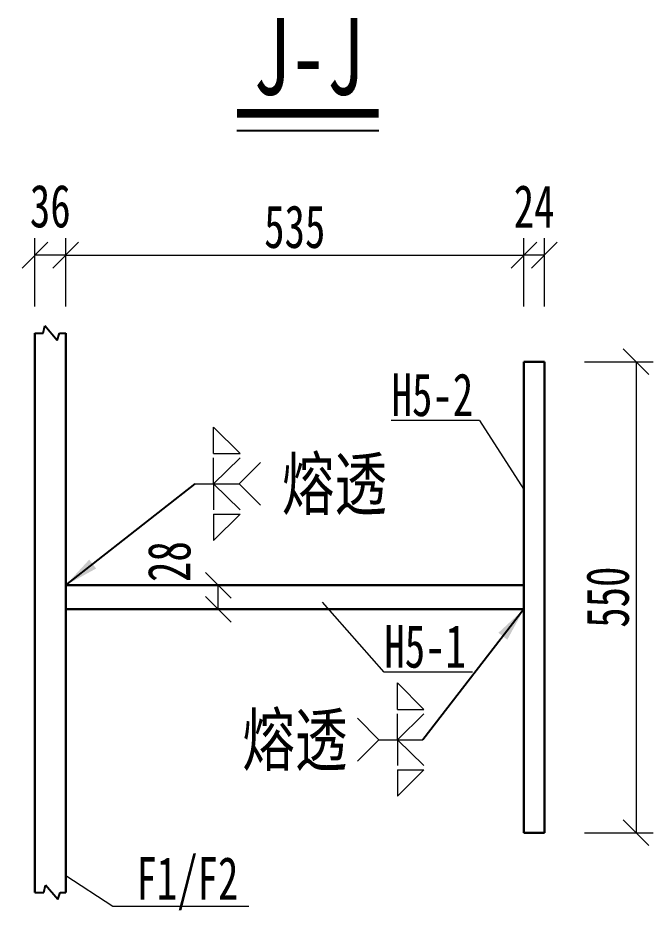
# Model space of a CAD drawing. Header units: millimetres. Extents: x -411717 to -116098, y 0 to 693159.
# Drawn here: x -187543 to -186801, y 305566 to 306608 of the extents above; entities that cross this region are included whole.
import ezdxf
from ezdxf.enums import TextEntityAlignment as Align

# ---------------------------------------------------------------- set-up
doc = ezdxf.new("R2010")
doc.units = ezdxf.units.MM
doc.header["$LTSCALE"] = 2
doc.header["$PDMODE"] = 3
doc.header["$PDSIZE"] = -10
doc.layers.get('Defpoints').update_dxf_attribs({"color": 8, "lineweight": 9})
for name, color, linetype, lineweight in [('标注', 4, 'Continuous', 13), ('标注线及字体', 2, 'Continuous', 15), ('桥 构造粗实', 1, 'Continuous', 30), ('细实线', 4, 'Continuous', 15)]:
    doc.layers.add(name, color=color, linetype=linetype, lineweight=lineweight)
doc.styles.add('111', font='仿宋_GB2312.ttf', dxfattribs={"width": 0.7})
doc.styles.add('SMEDI', font='仿宋_GB2312.ttf', dxfattribs={"width": 0.75})
doc.styles.get("Standard").update_dxf_attribs({"font": '仿宋_GB2312.ttf'})
doc.dimstyles.new('200', dxfattribs={"dimscale": 0, "dimtxt": 2.5, "dimasz": 1.5, "dimexe": 1, "dimexo": 1, "dimgap": 0.4, "dimtad": 1, "dimdec": 0, "dimdsep": 46, "dimtxsty": '111', "dimblk": 'OBLIQUE', "dimcen": 0, "dimclrd": 256, "dimclre": 256, "dimclrt": 256, "dimadec": 1, "dimazin": 2, "dimtfac": 1, "dimtdec": 0, "dimtmove": 2, "dimatfit": 3, "dimfxl": 4, "dimfxlon": 1, "dimtolj": 1, "dimlwd": -1, "dimlwe": -1, "dimarcsym": 0})
doc.dimstyles.new('MSteel_1.0_1.0', dxfattribs={"dimtxt": 3, "dimasz": 1.2, "dimexe": 1, "dimexo": 1, "dimgap": 1, "dimtad": 3, "dimtoh": 1, "dimdec": 0, "dimzin": 0, "dimdsep": 46, "dimtxsty": 'Standard', "dimblk": 'ARCHTICK', "dimcen": 0.09, "dimclrd": 3, "dimclre": 3, "dimadec": 0, "dimazin": 0, "dimtfac": 1, "dimtdec": 4, "dimtofl": 0, "dimtmove": 0, "dimatfit": 3, "dimfxl": 1, "dimtolj": 1, "dimtzin": 0, "dimarcsym": 0})

# ---------------------------------------------------------------- blocks, each defined once
blk = doc.blocks.new('_Oblique')
at = {"color": 0, "linetype": 'ByBlock', "lineweight": -2}
blk.add_line((-0.5, -0.5), (0.5, 0.5), dxfattribs=at)
blk = doc.blocks.new('*D1093')
at = {"layer": 'Defpoints', "color": 0, "transparency": 16777216}
for p in [(-186951.9, 306330.8), (-186951.9, 306286.3), (-187486.9, 306218.9)]:
    blk.add_point(p, dxfattribs=at)
at = {"layer": '标注', "transparency": 16777216}
for p, q in [((-187486.9, 306270.8), (-187486.9, 306350.8)), ((-186951.9, 306306.3), (-186951.9, 306350.8)), ((-187486.9, 306330.8), (-186951.9, 306330.8))]:
    blk.add_line(p, q, dxfattribs=at)
at = {"layer": '标注', "transparency": 16777216, "xscale": 30.0000111803067, "yscale": 30.0000111803067, "zscale": 30.0000111803067, "rotation": 180}
blk.add_blockref('_Oblique', (-187486.9, 306330.8), dxfattribs=at)
at = {"layer": '标注', "transparency": 16777216, "xscale": 30.0000111803067, "yscale": 30.0000111803067, "zscale": 30.0000111803067}
blk.add_blockref('_Oblique', (-186951.9, 306330.8), dxfattribs=at)
at = {"layer": '标注', "transparency": 16777216, "insert": (-187219.4, 306363.8), "char_height": 50, "attachment_point": 5, "style": '111'}
blk.add_mtext('\\A1;535', dxfattribs=at)
blk = doc.blocks.new('*D1094')
at = {"layer": 'Defpoints', "color": 0, "transparency": 16777216}
for p in [(-186939.9, 306206.4), (-186939.9, 305656.4), (-186820.9, 305656.4)]:
    blk.add_point(p, dxfattribs=at)
at = {"layer": '标注', "transparency": 16777216}
for p, q in [((-186880.9, 306206.4), (-186800.9, 306206.4)), ((-186820.9, 306206.4), (-186820.9, 305656.4)), ((-186880.9, 305656.4), (-186800.9, 305656.4))]:
    blk.add_line(p, q, dxfattribs=at)
at = {"layer": '标注', "transparency": 16777216, "xscale": 30.0000111803067, "yscale": 30.0000111803067, "zscale": 30.0000111803067}
for p, rotation in [((-186820.9, 306206.4), 90), ((-186820.9, 305656.4), 270)]:
    blk.add_blockref('_Oblique', p, dxfattribs=dict(at, rotation=rotation))
at = {"layer": '标注', "transparency": 16777216, "insert": (-186853.9, 305931.4), "char_height": 50, "attachment_point": 5, "rotation": 90, "style": '111'}
blk.add_mtext('\\A1;550', dxfattribs=at)
blk = doc.blocks.new('*D1095')
at = {"layer": 'Defpoints', "color": 0, "transparency": 16777216}
for p in [(-186951.9, 306330.8), (-186951.9, 306206.4), (-186927.9, 306206.4)]:
    blk.add_point(p, dxfattribs=at)
at = {"layer": '标注', "transparency": 16777216}
for p, q in [((-186951.9, 306270.8), (-186951.9, 306350.8)), ((-186927.9, 306270.8), (-186927.9, 306350.8)), ((-186927.9, 306330.8), (-186951.9, 306330.8))]:
    blk.add_line(p, q, dxfattribs=at)
at = {"layer": '标注', "transparency": 16777216, "xscale": 30.0000111803067, "yscale": 30.0000111803067, "zscale": 30.0000111803067, "rotation": 180}
blk.add_blockref('_Oblique', (-186951.9, 306330.8), dxfattribs=at)
at = {"layer": '标注', "transparency": 16777216, "xscale": 30.0000111803067, "yscale": 30.0000111803067, "zscale": 30.0000111803067}
blk.add_blockref('_Oblique', (-186927.9, 306330.8), dxfattribs=at)
at = {"layer": '标注', "transparency": 16777216, "insert": (-186939.9, 306387.8), "char_height": 50, "attachment_point": 5, "style": '111'}
blk.add_mtext('\\A1;24', dxfattribs=at)
blk = doc.blocks.new('*D1166')
at = {"layer": 'Defpoints', "color": 0, "transparency": 16777216}
for p in [(-187308.8, 305945.4), (-187269.4, 305945.4), (-187269.4, 305917.4)]:
    blk.add_point(p, dxfattribs=at)
at = {"layer": '标注', "transparency": 16777216}
for p, q in [((-187289.4, 305945.4), (-187328.8, 305945.4)), ((-187308.8, 305917.4), (-187308.8, 305945.4)), ((-187289.4, 305917.4), (-187328.8, 305917.4))]:
    blk.add_line(p, q, dxfattribs=at)
at = {"layer": '标注', "transparency": 16777216, "xscale": 30.0000111803067, "yscale": 30.0000111803067, "zscale": 30.0000111803067}
for p, rotation in [((-187308.8, 305945.4), 90), ((-187308.8, 305917.4), 270)]:
    blk.add_blockref('_Oblique', p, dxfattribs=dict(at, rotation=rotation))
at = {"layer": '标注', "transparency": 16777216, "insert": (-187365.8, 305973), "char_height": 50, "attachment_point": 5, "rotation": 90, "style": '111'}
blk.add_mtext('\\A1;28', dxfattribs=at)
blk = doc.blocks.new('*D1096')
at = {"layer": 'Defpoints', "color": 0, "transparency": 16777216}
for p in [(-187522.9, 306330.8), (-187522.9, 306239.8), (-187486.9, 306239.8)]:
    blk.add_point(p, dxfattribs=at)
at = {"layer": '标注', "transparency": 16777216}
for p, q in [((-187522.9, 306270.8), (-187522.9, 306350.8)), ((-187486.9, 306270.8), (-187486.9, 306350.8)), ((-187486.9, 306330.8), (-187522.9, 306330.8))]:
    blk.add_line(p, q, dxfattribs=at)
at = {"layer": '标注', "transparency": 16777216, "xscale": 30.00001118030679, "yscale": 30.00001118030679, "zscale": 30.00001118030679, "rotation": 180}
blk.add_blockref('_Oblique', (-187522.9, 306330.8), dxfattribs=at)
at = {"layer": '标注', "transparency": 16777216, "xscale": 30.00001118030679, "yscale": 30.00001118030679, "zscale": 30.00001118030679}
blk.add_blockref('_Oblique', (-187486.9, 306330.8), dxfattribs=at)
at = {"layer": '标注', "transparency": 16777216, "insert": (-187504.9, 306387.8), "char_height": 50, "attachment_point": 5, "style": '111'}
blk.add_mtext('\\A1;36', dxfattribs=at)
blk = doc.blocks.new('_ArchTick')
at = {"color": 0, "linetype": 'ByBlock', "const_width": 0.15}
blk.add_lwpolyline([(-0.5, -0.5), (0.5, 0.5)], dxfattribs=at)

msp = doc.modelspace()

# ---------------------------------------------------------------- linework, layer by layer
at = {"color": 4}
msp.add_line((-187286.9, 306476.5), (-187121.3, 306476.5), dxfattribs=at)
for p, q in [((-187513.2, 306239.8), (-187511.2, 306248.3)), ((-187497, 306231.3), (-187511.2, 306248.3)), ((-187522.9, 306239.8), (-187513.2, 306239.8)), ((-187497, 306231.3), (-187494, 306239.8)), ((-187494, 306239.8), (-187486.9, 306239.8)), ((-187512.5, 305586.7), (-187510.5, 305595.2)), ((-187496.2, 305578.2), (-187510.5, 305595.2)), ((-187522.9, 305586.7), (-187512.5, 305586.7)), ((-187496.2, 305578.2), (-187493.2, 305586.7)), ((-187493.2, 305586.7), (-187486.9, 305586.7))]:
    msp.add_line(p, q)
at = {"color": 6, "const_width": 10}
msp.add_lwpolyline([(-187286.9, 306496.5), (-187121.3, 306496.5)], dxfattribs=at)
at = {"layer": '标注'}
for p, q in [((-187003.5, 306137.8), (-187106.7, 306137.8)), ((-187003.5, 306137.8), (-186951.9, 306057)), ((-187115.2, 305844), (-187186.9, 305925.4)), ((-187012, 305844), (-187115.2, 305844)), ((-187431.9, 305570.1), (-187486.9, 305606)), ((-187273.2, 305570.1), (-187431.9, 305570.1))]:
    msp.add_line(p, q, dxfattribs=at)
at = {"layer": '桥 构造粗实'}
for p, q in [((-187522.9, 306239.8), (-187522.9, 305586.7)), ((-187486.9, 306239.8), (-187486.9, 305586.7)), ((-186951.9, 305656.4), (-186951.9, 306206.4)), ((-186951.9, 306206.4), (-186927.9, 306206.4)), ((-186927.9, 305656.4), (-186927.9, 306206.4)), ((-187486.9, 305945.4), (-186951.9, 305945.4)), ((-187486.9, 305917.4), (-186951.9, 305917.4)), ((-186951.9, 305656.4), (-186927.9, 305656.4))]:
    msp.add_line(p, q, dxfattribs=at)
at = {"layer": '细实线'}
for p, q in [((-187314.1, 306099.1), (-187314.1, 306129.9)), ((-187283.3, 306099.1), (-187314.1, 306129.9)), ((-187314.1, 306099.1), (-187283.3, 306099.1)), ((-187314.1, 306063.8), (-187314.1, 306094)), ((-187314.1, 306063.8), (-187283.3, 306094)), ((-187284.5, 306063.8), (-187259.5, 306088.8)), ((-187335.6, 306063.8), (-187284.5, 306063.8)), ((-187314.1, 306063.8), (-187314.1, 306033.6)), ((-187314.1, 306063.8), (-187283.3, 306033.6)), ((-187284.5, 306063.8), (-187259.5, 306038.8)), ((-187314.1, 306028.4), (-187314.1, 305997.7)), ((-187314.1, 306028.4), (-187283.3, 306028.4)), ((-187283.3, 306028.4), (-187314.1, 305997.7)), ((-187099.6, 305800.4), (-187099.6, 305831.2)), ((-187068.8, 305800.4), (-187099.6, 305831.2)), ((-187099.6, 305800.4), (-187068.8, 305800.4)), ((-187099.6, 305765), (-187099.6, 305795.2)), ((-187099.6, 305765), (-187068.8, 305795.2)), ((-187121.1, 305765), (-187146.1, 305790)), ((-187121.1, 305765), (-187146.1, 305740)), ((-187121.1, 305765), (-187070, 305765)), ((-187099.6, 305765), (-187099.6, 305734.9)), ((-187099.6, 305765), (-187068.8, 305734.9)), ((-187099.6, 305729.7), (-187099.6, 305698.9)), ((-187099.6, 305729.7), (-187068.8, 305729.7)), ((-187068.8, 305729.7), (-187099.6, 305698.9))]:
    msp.add_line(p, q, dxfattribs=at)

# ---------------------------------------------------------------- texts
at = {"layer": '标注', "style": '111', "width": 0.7}
for s, p in [('H5-2', (-187106.3, 306142.9)), ('H5-1', (-187114.8, 305849.1)), ('F1/F2', (-187404.3, 305578.1))]:
    msp.add_text(s, height=50, dxfattribs=at).set_placement(p)
at = {"layer": '标注线及字体', "color": 0, "style": '111', "width": 0.7}
msp.add_text('J-J', height=90, dxfattribs=at).set_placement((-187203.7, 306562.2), align=Align.MIDDLE)
at = {"layer": '细实线', "style": 'SMEDI', "width": 0.75}
for p in [(-187234.5, 306063.8), (-187280.7, 305765)]:
    msp.add_text('熔透', height=60, dxfattribs=at).set_placement(p, align=Align.MIDDLE_LEFT)

# ---------------------------------------------------------------- dimensions: what is measured, and where the dimension line sits
at = {"layer": '标注'}
for base, p1, p2, picture, middle in [((-187522.9, 306330.8), (-187486.9, 306239.8), (-187522.9, 306239.8), '*D1096', (-187504.9, 306387.8)), ((-186951.9, 306330.8), (-186927.9, 306206.4), (-186951.9, 306206.4), '*D1095', (-186939.9, 306387.8)), ((-186951.9, 306330.8), (-187486.9, 306218.9), (-186951.9, 306286.3), '*D1093', (-187219.4, 306363.8))]:
    dim = msp.add_linear_dim(base=base, p1=p1, p2=p2, dimstyle='200', override={"dimscale": 20.000007, "dimfxl": 3, "dimarcsym": 1}, dxfattribs=at)
    dim.commit()
    dim.dimension.update_dxf_attribs({"geometry": picture, "text_midpoint": middle})
dim = msp.add_linear_dim(base=(-186820.9, 305656.4), p1=(-186939.9, 306206.4), p2=(-186939.9, 305656.4), angle=90, dimstyle='200', override={"dimscale": 20.000007, "dimfxl": 3, "dimarcsym": 1}, dxfattribs=at)
dim.commit()
dim.dimension.update_dxf_attribs({"geometry": '*D1094', "text_midpoint": (-186853.9, 305931.4)})
dim = msp.add_linear_dim(base=(-187308.8, 305945.4), p1=(-187269.4, 305917.4), p2=(-187269.4, 305945.4), angle=90, dimstyle='200', override={"dimscale": 20.000007, "dimfxl": 3, "dimarcsym": 1}, dxfattribs=at)
dim.commit()
dim.dimension.update_dxf_attribs({"geometry": '*D1166', "text_midpoint": (-187365.8, 305973), "dimtype": 160})

# ---------------------------------------------------------------- leaders
at = {"layer": '细实线'}
for points in [[(-187486.9, 305945.4), (-187335.6, 306063.8)], [(-186951.9, 305917.4), (-187070, 305765)]]:
    msp.add_leader(points, dimstyle='MSteel_1.0_1.0', override={"dimscale": 33.333333, "dimclrd": 256}, dxfattribs=at)

doc.saveas('drawing.dxf')
